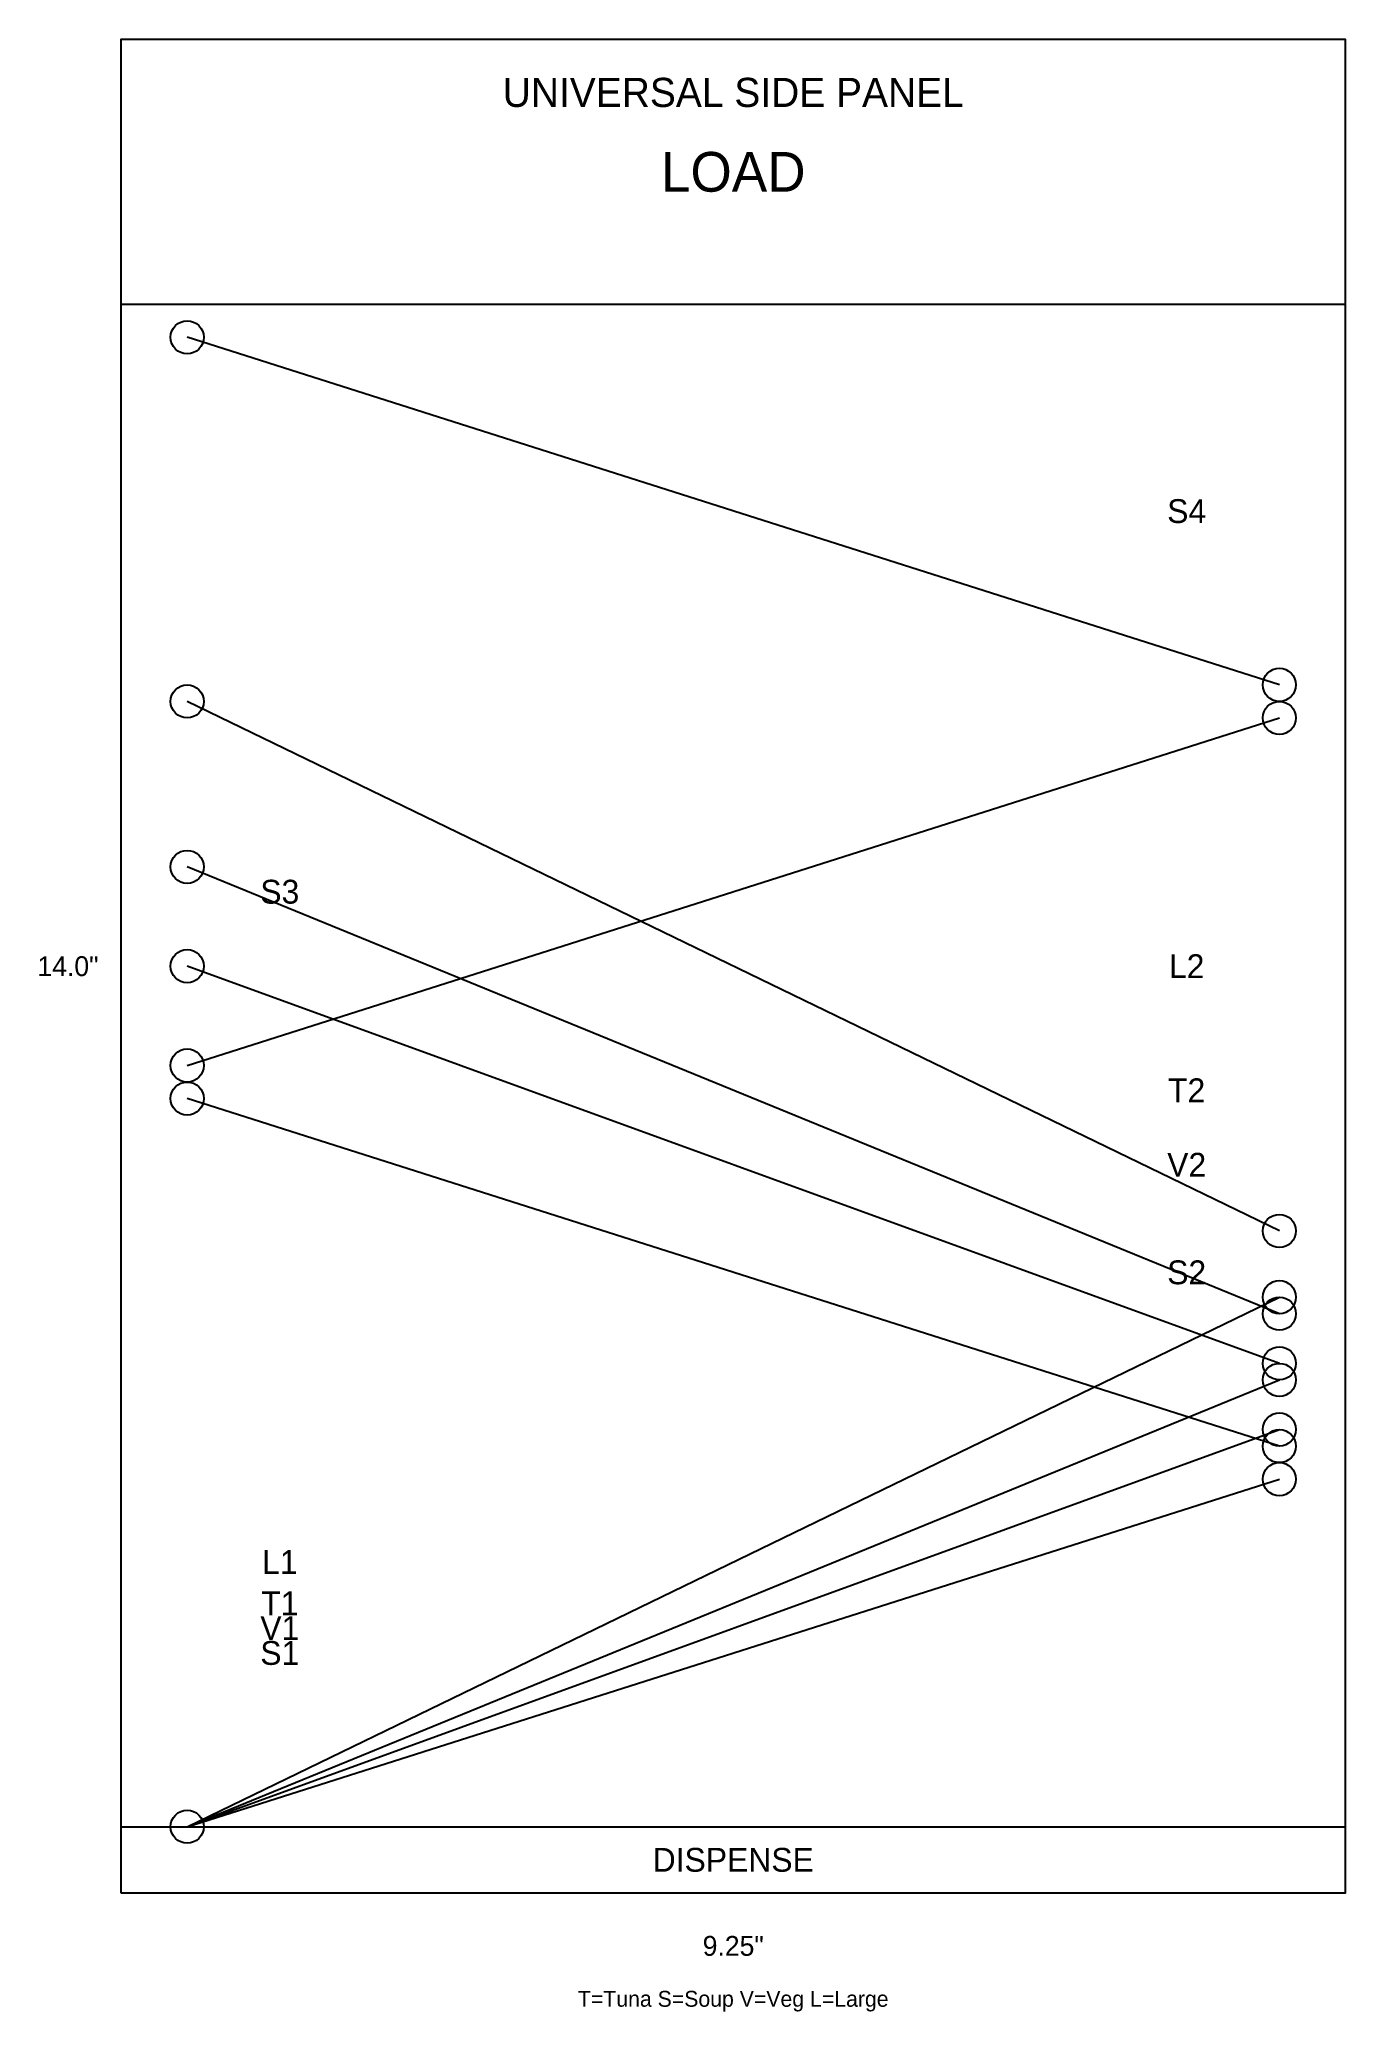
# Model space of a CAD drawing. Header units: millimetres. Extents: x -16 to 235, y -23 to 356.
import ezdxf
from ezdxf.enums import TextEntityAlignment as Align

# ---------------------------------------------------------------- set-up
doc = ezdxf.new("R2010")
doc.units = ezdxf.units.MM
for name, color, linetype in [('CUT', 7, 'Continuous'), ('ENGRAVE', 4, 'Continuous'), ('HOLES', 7, 'Continuous'), ('RAMP_L', 6, 'Continuous'), ('RAMP_S', 3, 'Continuous'), ('RAMP_T', 1, 'Continuous'), ('RAMP_V', 5, 'Continuous')]:
    doc.layers.add(name, color=color, linetype=linetype)

msp = doc.modelspace()

# ---------------------------------------------------------------- linework, layer by layer
at = {"layer": 'CUT'}
msp.add_lwpolyline([(0, 0), (234.95, 0), (234.95, 355.6), (0, 355.6), (0, 0)], close=True, dxfattribs=at)
at = {"layer": 'ENGRAVE'}
for p, q in [((0, 304.8), (234.95, 304.8)), ((0, 12.7), (234.95, 12.7))]:
    msp.add_line(p, q, dxfattribs=at)
at = {"layer": 'HOLES'}
for centre in [(12.7, 298.45), (222.25, 231.775), (12.7, 228.6), (222.25, 225.425), (12.7, 196.85), (12.7, 177.8), (12.7, 158.75), (12.7, 152.4), (222.25, 127), (222.25, 114.3), (222.25, 111.125), (222.25, 101.6), (222.25, 98.425), (222.25, 88.9), (222.25, 85.725), (222.25, 79.375), (12.7, 12.7)]:
    msp.add_circle(centre, 3.175, dxfattribs=at)
at = {"layer": 'RAMP_L'}
for p, q in [((222.25, 127), (12.7, 228.6)), ((12.7, 12.7), (222.25, 114.3))]:
    msp.add_line(p, q, dxfattribs=at)
at = {"layer": 'RAMP_S'}
for p, q in [((222.25, 231.775), (12.7, 298.45)), ((12.7, 158.75), (222.25, 225.425)), ((222.25, 85.725), (12.7, 152.4)), ((12.7, 12.7), (222.25, 79.375))]:
    msp.add_line(p, q, dxfattribs=at)
at = {"layer": 'RAMP_T'}
for p, q in [((222.25, 111.125), (12.7, 196.85)), ((12.7, 12.7), (222.25, 98.425))]:
    msp.add_line(p, q, dxfattribs=at)
at = {"layer": 'RAMP_V'}
for p, q in [((222.25, 101.6), (12.7, 177.8)), ((12.7, 12.7), (222.25, 88.9))]:
    msp.add_line(p, q, dxfattribs=at)

# ---------------------------------------------------------------- texts
at = {"layer": 'ENGRAVE'}
for s, height, p in [('UNIVERSAL SIDE PANEL', 5.588, (117.475, 345.44)), ('LOAD', 7.62, (117.475, 330.2)), ('S4', 4.572, (204.47, 265.1125)), ('S3', 4.572, (30.48, 192.0875)), ('14.0"', 3.81, (-10.16, 177.8)), ('L2', 4.572, (204.47, 177.8)), ('T2', 4.572, (204.47, 153.9875)), ('V2', 4.572, (204.47, 139.7)), ('S2', 4.572, (204.47, 119.0625)), ('L1', 4.572, (30.48, 63.5)), ('T1', 4.572, (30.48, 55.5625)), ('V1', 4.572, (30.48, 50.8)), ('S1', 4.572, (30.48, 46.0375)), ('DISPENSE', 4.572, (117.475, 6.35)), ('9.25"', 3.81, (117.475, -10.16)), ('T=Tuna S=Soup V=Veg L=Large', 3.048, (117.475, -20.32))]:
    msp.add_text(s, height=height, dxfattribs=at).set_placement(p, align=Align.MIDDLE_CENTER)

doc.saveas('drawing.dxf')
